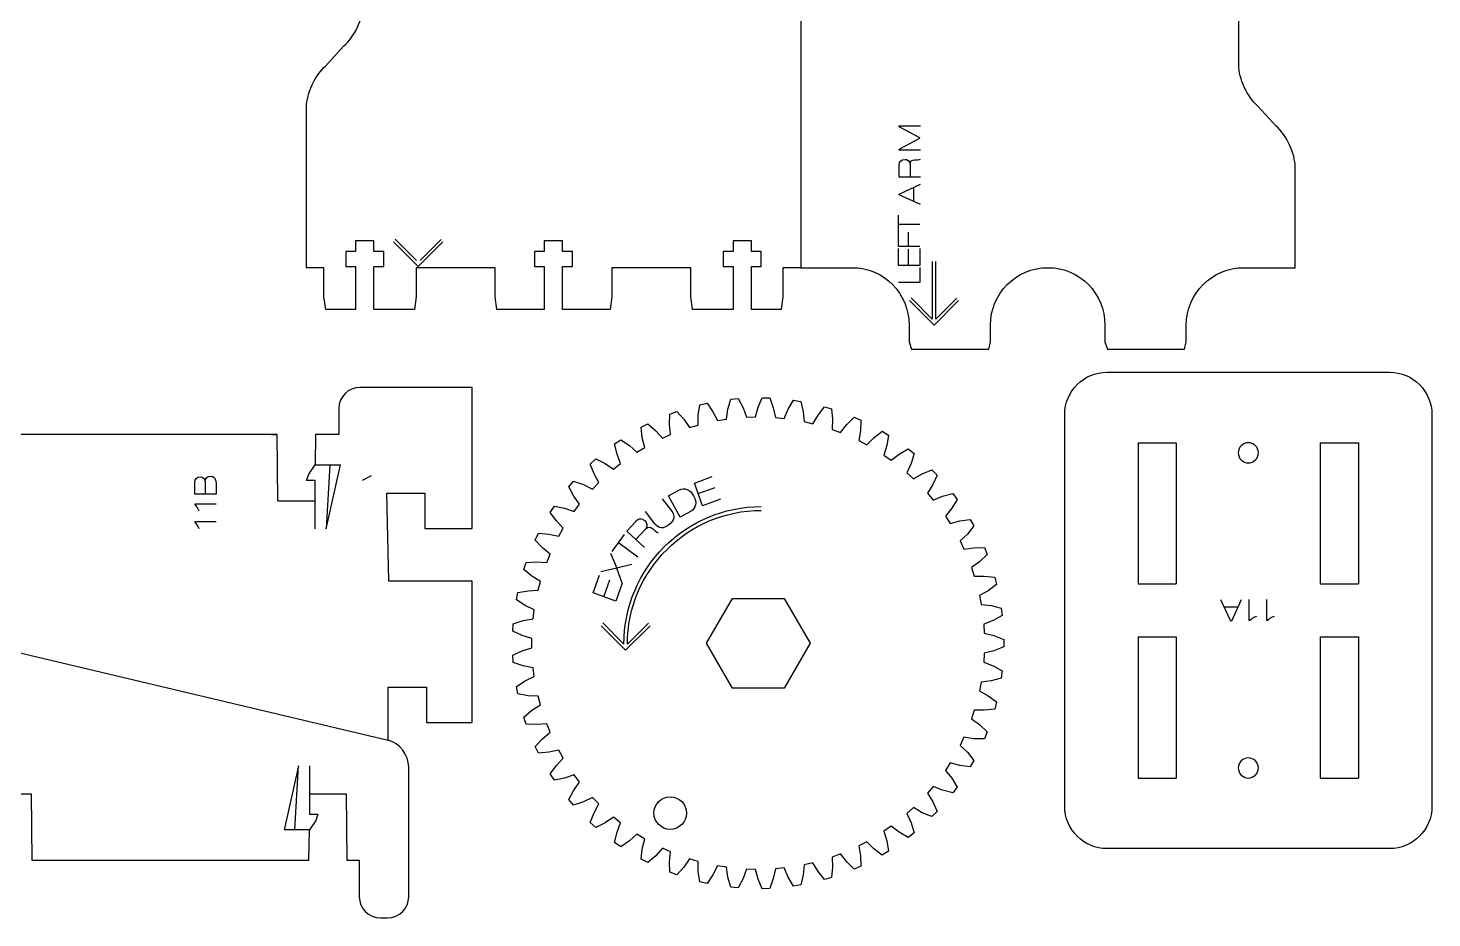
# Model space of a CAD drawing. Header units: millimetres. Extents: x -1146 to -38, y -868 to -122.
# Drawn here: x -254.6 to -55.8, y -439.2 to -313.1 of the extents above; entities that cross this region are included whole.
import ezdxf

# ---------------------------------------------------------------- set-up
doc = ezdxf.new("R2010")
doc.units = ezdxf.units.MM
doc.layers.add('CUTS', color=1, linetype='Continuous', true_color=0xff0000)
doc.layers.add('TEXT', color=5, linetype='Continuous', true_color=0x0000ff)

msp = doc.modelspace()

# ---------------------------------------------------------------- linework, layer by layer
at = {"layer": 'CUTS', "color": 1, "lineweight": 25, "true_color": 0xff0000}
for p, q in [((-101.83, -361.89), (-61.84, -361.89)), ((-191.72, -364.03), (-207.63, -364.03)), ((-191.72, -384.03), (-191.72, -364.03)), ((-55.84, -367.89), (-55.84, -423.37)), ((-219.35, -370.73), (-258.57, -370.73)), ((-220.15, -370.73), (-219.35, -370.73)), ((-219.25, -380.12), (-219.35, -370.73)), ((-97.44, -371.88), (-92.04, -371.88)), ((-97.44, -371.88), (-97.44, -391.88)), ((-92.04, -371.88), (-92.04, -391.88)), ((-71.64, -371.88), (-66.24, -371.88)), ((-71.64, -371.88), (-71.64, -391.88)), ((-66.24, -371.88), (-66.24, -391.88)), ((-203.83, -379.03), (-198.43, -379.03)), ((-203.52, -391.51), (-203.83, -379.03)), ((-198.43, -379.03), (-198.43, -384.03)), ((-198.43, -379.03), (-198.43, -384.03)), ((-219.25, -380.12), (-214.05, -380.12)), ((-198.43, -384.03), (-191.72, -384.03)), ((-198.43, -384.03), (-191.72, -384.03)), ((-314.43, -387.71), (-203.62, -414)), ((-191.72, -391.51), (-203.52, -391.51)), ((-191.72, -411.51), (-191.72, -391.51)), ((-97.44, -391.88), (-92.04, -391.88)), ((-71.64, -391.88), (-66.24, -391.88)), ((-97.44, -399.37), (-92.04, -399.37)), ((-97.44, -399.37), (-97.44, -419.37)), ((-92.04, -399.37), (-92.04, -419.37)), ((-71.64, -399.37), (-66.24, -399.37)), ((-71.64, -399.37), (-71.64, -419.37)), ((-66.24, -399.37), (-66.24, -419.37)), ((-203.62, -414), (-203.62, -406.51)), ((-203.62, -406.51), (-198.22, -406.51)), ((-198.22, -406.51), (-198.22, -411.51)), ((-198.22, -411.51), (-191.72, -411.51)), ((-97.44, -419.37), (-92.04, -419.37)), ((-71.64, -419.37), (-66.24, -419.37)), ((-259.39, -421.6), (-254.19, -421.6)), ((-254.19, -421.6), (-254.09, -430.99)), ((-214.77, -421.6), (-209.57, -421.6)), ((-209.57, -421.6), (-209.47, -430.99)), ((-214.87, -430.99), (-214.8, -426.7)), ((-254.09, -430.99), (-253.29, -430.99)), ((-254.09, -430.99), (-214.87, -430.99)), ((-209.47, -430.99), (-208.67, -430.99)), ((-209.47, -430.99), (-207.73, -430.99)), ((-207.73, -430.99), (-207.73, -436.19))]:
    msp.add_line(p, q, dxfattribs=at)
for points in [[(-145.2, -221.51), (-145.2, -347.08), (-137.92, -347.08)], [(-83.2, -318.36), (-83.2, -258.77)], [(-212.5, -318.54), (-209.9, -315.67)], [(-145.2, -347.12), (-147.73, -347.12), (-147.73, -351.19), (-147.98, -353.02), (-152.2, -353.02), (-152.2, -346.89), (-150.8, -346.89), (-150.8, -344.79), (-152.2, -344.79), (-152.2, -343.26), (-154.8, -343.26), (-154.8, -344.79), (-156.2, -344.79), (-156.2, -346.89), (-154.8, -346.89), (-154.8, -353.02), (-160.53, -353.02), (-160.78, -351.19), (-160.78, -347.12), (-171.95, -347.12), (-171.95, -351.19), (-172.2, -353.02), (-178.93, -353.02), (-178.93, -346.89), (-177.53, -346.89), (-177.53, -344.79), (-178.93, -344.79), (-178.93, -343.26), (-181.53, -343.26), (-181.53, -344.79), (-182.93, -344.79), (-182.93, -346.89), (-181.53, -346.89), (-181.53, -353.02), (-188.25, -353.02), (-188.5, -351.19), (-188.5, -347.12), (-199.68, -347.12), (-199.68, -351.19), (-199.93, -353.02), (-205.65, -353.02), (-205.65, -346.89), (-204.25, -346.89), (-204.25, -344.79), (-205.65, -344.79), (-205.65, -343.26), (-208.25, -343.26), (-208.25, -344.79), (-209.65, -344.79), (-209.65, -346.89), (-208.25, -346.89), (-208.25, -353.02), (-212.48, -353.02), (-212.73, -351.19), (-212.73, -347.12), (-215.2, -347.12), (-215.2, -324.35)], [(-77.9, -327.04), (-80.49, -324.18)], [(-82.47, -347.08), (-75.2, -347.08), (-75.2, -332.85)], [(-129.87, -355.23), (-129.87, -357.6), (-129.52, -358.63), (-118.6, -358.63), (-118.35, -357.6), (-118.35, -355.23)], [(-102.15, -355.23), (-102.15, -357.6), (-101.8, -358.63), (-90.87, -358.63), (-90.62, -357.6), (-90.62, -355.23)], [(-116.48, -399.75), (-116.48, -400.8), (-117.85, -401.35), (-119.23, -401.69), (-119.31, -402.96), (-117.99, -403.48), (-116.69, -404.2), (-116.83, -405.24), (-118.26, -405.61), (-119.67, -405.77), (-119.92, -407.03), (-118.67, -407.71), (-117.48, -408.58), (-117.75, -409.6), (-119.22, -409.78), (-120.64, -409.76), (-121.04, -410.98), (-119.89, -411.81), (-118.82, -412.83), (-119.21, -413.81), (-120.69, -413.8), (-122.1, -413.6), (-122.66, -414.75), (-121.62, -415.73), (-120.69, -416.88), (-121.21, -417.8), (-122.68, -417.6), (-124.04, -417.22), (-124.74, -418.29), (-123.84, -419.39), (-123.06, -420.65), (-123.7, -421.49), (-125.13, -421.11), (-126.44, -420.56), (-127.26, -421.53), (-126.51, -422.74), (-125.9, -424.09), (-126.64, -424.84), (-128, -424.28), (-129.23, -423.57), (-130.18, -424.42), (-129.59, -425.72), (-129.16, -427.13), (-129.98, -427.79), (-131.26, -427.05), (-132.39, -426.19), (-133.44, -426.92), (-133.02, -428.28), (-132.77, -429.74), (-133.67, -430.28), (-134.85, -429.39), (-135.86, -428.39), (-137, -428.98), (-136.75, -430.38), (-136.69, -431.86), (-137.66, -432.28), (-138.71, -431.25), (-139.58, -430.12), (-140.78, -430.57), (-140.72, -431.99), (-140.85, -433.46), (-141.86, -433.76), (-142.77, -432.6), (-143.5, -431.37), (-144.74, -431.66), (-144.86, -433.07), (-145.18, -434.52), (-146.22, -434.69), (-146.98, -433.41), (-147.54, -432.11), (-148.81, -432.23), (-149.11, -433.62), (-149.61, -435.01), (-150.66, -435.05), (-151.25, -433.69), (-151.64, -432.32), (-152.91, -432.28), (-153.39, -433.62), (-154.06, -434.94), (-155.11, -434.84), (-155.52, -433.41), (-155.73, -432.01), (-156.99, -431.8), (-157.64, -433.07), (-158.47, -434.29), (-159.5, -434.06), (-159.72, -432.6), (-159.75, -431.18), (-160.98, -430.81), (-161.78, -431.99), (-162.76, -433.09), (-163.75, -432.73), (-163.79, -431.25), (-163.64, -429.83), (-164.8, -429.32), (-165.75, -430.38), (-166.87, -431.35), (-167.8, -430.86), (-167.65, -429.39), (-167.31, -428.01), (-168.41, -427.34), (-169.48, -428.28), (-170.71, -429.1), (-171.58, -428.49), (-171.23, -427.05), (-170.73, -425.73), (-171.73, -424.93), (-172.91, -425.72), (-174.24, -426.37), (-175.02, -425.66), (-174.49, -424.28), (-173.82, -423.02), (-174.71, -422.11), (-175.98, -422.74), (-177.39, -423.22), (-178.07, -422.41), (-177.37, -421.11), (-176.55, -419.95), (-177.31, -418.93), (-178.65, -419.39), (-180.1, -419.69), (-180.68, -418.8), (-179.82, -417.6), (-178.86, -416.56), (-179.48, -415.44), (-180.87, -415.73), (-182.35, -415.84), (-182.81, -414.89), (-181.8, -413.8), (-180.71, -412.89), (-181.19, -411.71), (-182.61, -411.81), (-184.09, -411.73), (-184.42, -410.73), (-183.28, -409.78), (-182.08, -409.02), (-182.41, -407.78), (-183.83, -407.71), (-185.28, -407.44), (-185.48, -406.4), (-184.23, -405.61), (-182.95, -405.01), (-183.11, -403.74), (-184.51, -403.48), (-185.92, -403.03), (-185.99, -401.97), (-184.65, -401.35), (-183.29, -400.91), (-183.29, -399.63), (-184.65, -399.2), (-185.99, -398.57), (-185.92, -397.52), (-184.51, -397.06), (-183.11, -396.81), (-182.95, -395.54), (-184.23, -394.94), (-185.48, -394.14), (-185.28, -393.11), (-183.83, -392.84), (-182.41, -392.76), (-182.08, -391.53), (-183.28, -390.77), (-184.42, -389.82), (-184.09, -388.82), (-182.61, -388.73), (-181.19, -388.84), (-180.71, -387.66), (-181.8, -386.75), (-182.81, -385.66), (-182.35, -384.71), (-180.87, -384.82), (-179.48, -385.11), (-178.86, -383.99), (-179.82, -382.95), (-180.68, -381.75), (-180.1, -380.86), (-178.65, -381.16), (-177.31, -381.62), (-176.55, -380.6), (-177.37, -379.44), (-178.07, -378.13), (-177.39, -377.33), (-175.98, -377.81), (-174.71, -378.44), (-173.82, -377.52), (-174.49, -376.27), (-175.02, -374.89), (-174.24, -374.18), (-172.91, -374.83), (-171.73, -375.62), (-170.73, -374.82), (-171.23, -373.5), (-171.58, -372.05), (-170.71, -371.45), (-169.48, -372.27), (-168.41, -373.2), (-167.31, -372.54), (-167.65, -371.16), (-167.8, -369.69), (-166.87, -369.2), (-165.75, -370.17), (-164.8, -371.23), (-163.64, -370.71), (-163.79, -369.3), (-163.75, -367.82), (-162.76, -367.46), (-161.78, -368.56), (-160.98, -369.74), (-159.75, -369.37), (-159.72, -367.95), (-159.5, -366.49), (-158.47, -366.25), (-157.64, -367.48), (-156.99, -368.74), (-155.73, -368.54), (-155.52, -367.13), (-155.11, -365.71), (-154.06, -365.61), (-153.39, -366.93), (-152.91, -368.27), (-151.64, -368.23), (-151.25, -366.86), (-150.66, -365.5), (-149.61, -365.53), (-149.11, -366.93), (-148.81, -368.32), (-147.54, -368.44), (-146.98, -367.13), (-146.22, -365.86), (-145.18, -366.03), (-144.86, -367.48), (-144.74, -368.89), (-143.5, -369.18), (-142.77, -367.95), (-141.86, -366.79), (-140.85, -367.09), (-140.72, -368.56), (-140.78, -369.98), (-139.58, -370.42), (-138.71, -369.3), (-137.66, -368.26), (-136.69, -368.69), (-136.75, -370.17), (-137, -371.57), (-135.86, -372.16), (-134.85, -371.16), (-133.67, -370.26), (-132.77, -370.81), (-133.02, -372.27), (-133.44, -373.63), (-132.39, -374.36), (-131.26, -373.5), (-129.98, -372.76), (-129.16, -373.42), (-129.59, -374.83), (-130.18, -376.12), (-129.23, -376.98), (-128, -376.27), (-126.64, -375.7), (-125.9, -376.46), (-126.51, -377.81), (-127.26, -379.02), (-126.44, -379.99), (-125.13, -379.44), (-123.7, -379.05), (-123.06, -379.9), (-123.84, -381.16), (-124.74, -382.26), (-124.04, -383.33), (-122.68, -382.95), (-121.21, -382.75), (-120.69, -383.67), (-121.62, -384.82), (-122.66, -385.79), (-122.1, -386.95), (-120.69, -386.75), (-119.21, -386.74), (-118.82, -387.71), (-119.89, -388.73), (-121.04, -389.57), (-120.64, -390.78), (-119.22, -390.77), (-117.75, -390.94), (-117.48, -391.96), (-118.67, -392.84), (-119.92, -393.52), (-119.67, -394.78), (-118.26, -394.94), (-116.83, -395.3), (-116.69, -396.35), (-117.99, -397.06), (-119.31, -397.58), (-119.23, -398.86), (-117.85, -399.2), (-116.48, -399.75)], [(-210.63, -367.03), (-210.63, -370.73), (-213.95, -370.73), (-213.98, -375.02)], [(-107.83, -423.37), (-107.83, -367.88)], [(-213.98, -384.06), (-213.98, -377.22), (-215.18, -377.22), (-214.89, -376.34), (-213.98, -375.02), (-211.92, -375.02), (-212.42, -384.06), (-210.41, -375.02)], [(-211.92, -375.02), (-210.41, -375.02)], [(-206.04, -376.56), (-207.32, -377.21)], [(-154.9, -406.62), (-158.56, -400.27), (-154.9, -393.92), (-147.57, -393.92), (-143.9, -400.27), (-147.57, -406.62), (-154.9, -406.62), (-154.9, -406.62)], [(-214.8, -417.66), (-214.8, -424.5), (-213.6, -424.5), (-213.88, -425.38), (-214.8, -426.7), (-216.85, -426.7), (-216.35, -417.66), (-218.37, -426.7)], [(-200.73, -421.28), (-200.73, -417.8)], [(-216.85, -426.7), (-218.37, -426.7)], [(-200.73, -427.99), (-200.73, -427.28)], [(-61.84, -429.37), (-101.83, -429.37)], [(-200.73, -436.19), (-200.73, -435.49)], [(-204.73, -439.19), (-203.73, -439.19)]]:
    msp.add_lwpolyline(points, dxfattribs=at)
for points in [[(-209.9, -315.67), (-208.42, -314.42), (-207.2, -311.81), (-207.2, -309.86)], [(-215.2, -324.35), (-215.2, -322.41), (-213.98, -319.79), (-212.5, -318.54)], [(-80.49, -324.18), (-81.98, -322.92), (-83.2, -320.31), (-83.2, -318.36)], [(-75.2, -332.85), (-75.2, -330.91), (-76.41, -328.29), (-77.9, -327.04)], [(-137.92, -347.08), (-133.42, -347.08), (-129.87, -350.73), (-129.87, -355.23)], [(-118.35, -355.23), (-118.35, -350.73), (-114.7, -347.08), (-110.2, -347.08)], [(-110.2, -347.08), (-105.7, -347.08), (-102.15, -350.73), (-102.15, -355.23)], [(-90.62, -355.23), (-90.62, -350.73), (-86.97, -347.08), (-82.47, -347.08)], [(-107.83, -367.88), (-107.83, -364.57), (-105.15, -361.89), (-101.83, -361.89)], [(-61.84, -361.89), (-58.53, -361.89), (-55.84, -364.57), (-55.84, -367.89)], [(-207.63, -364.03), (-209.27, -364.03), (-210.63, -365.38), (-210.63, -367.03)], [(-81.84, -371.88), (-82.62, -371.88), (-83.26, -372.52), (-83.26, -373.31)], [(-83.26, -373.31), (-83.26, -374.1), (-82.62, -374.73), (-81.84, -374.73)], [(-80.41, -373.31), (-80.41, -372.52), (-81.05, -371.88), (-81.84, -371.88)], [(-81.84, -374.73), (-81.05, -374.73), (-80.41, -374.1), (-80.41, -373.31)], [(-200.73, -417.8), (-200.73, -416.15), (-202.03, -414.44), (-203.62, -414)], [(-81.84, -416.52), (-82.62, -416.52), (-83.26, -417.16), (-83.26, -417.95)], [(-80.41, -417.95), (-80.41, -417.16), (-81.05, -416.52), (-81.84, -416.52)], [(-83.26, -417.95), (-83.26, -418.73), (-82.62, -419.37), (-81.84, -419.37)], [(-81.84, -419.37), (-81.05, -419.37), (-80.41, -418.73), (-80.41, -417.95)], [(-200.73, -427.28), (-200.73, -425.63), (-200.73, -422.93), (-200.73, -421.28)], [(-166.01, -424.34), (-166.01, -423.07), (-164.97, -422.03), (-163.7, -422.03)], [(-163.7, -422.03), (-162.43, -422.03), (-161.4, -423.07), (-161.4, -424.34)], [(-101.83, -429.37), (-105.15, -429.37), (-107.83, -426.68), (-107.83, -423.37)], [(-55.84, -423.37), (-55.84, -426.68), (-58.52, -429.37), (-61.84, -429.37)], [(-163.7, -426.64), (-164.97, -426.64), (-166.01, -425.61), (-166.01, -424.34)], [(-161.4, -424.34), (-161.4, -425.61), (-162.43, -426.64), (-163.7, -426.64)], [(-200.73, -435.49), (-200.73, -433.84), (-200.73, -429.64), (-200.73, -427.99)], [(-207.73, -436.19), (-207.73, -437.84), (-206.38, -439.19), (-204.73, -439.19)], [(-203.73, -439.19), (-202.08, -439.19), (-200.73, -437.84), (-200.73, -436.19)]]:
    msp.add_open_spline(points, degree=3, dxfattribs=at)
at = {"layer": 'TEXT', "color": 5, "lineweight": 25, "true_color": 0x0000ff}
for points in [[(-128.25, -330.44), (-131.27, -330.44), (-131.27, -330.3), (-128.34, -328.72), (-128.34, -328.71), (-131.27, -327.13), (-131.27, -326.99), (-128.25, -326.99)], [(-128.25, -334.24), (-131.27, -334.24), (-131.27, -332.58)], [(-129.73, -332.46), (-129.72, -332.46), (-129.71, -334.24)], [(-128.25, -338.15), (-131.27, -336.76), (-131.27, -336.65), (-128.25, -335.26)], [(-129.25, -335.72), (-129.25, -337.69)], [(-131.38, -342.28), (-131.38, -339.66)], [(-128.33, -340.96), (-131.38, -340.96)], [(-195.91, -343.44), (-199.38, -346.91), (-202.86, -343.44)], [(-199.63, -346.06), (-202.63, -343.05)], [(-196.14, -343.07), (-199.13, -346.06)], [(-128.33, -344.09), (-131.38, -344.09), (-131.38, -341.95)], [(-129.96, -344.09), (-129.96, -342.07)], [(-128.33, -344.36), (-128.33, -346.75), (-131.38, -346.75), (-131.38, -344.38)], [(-129.96, -346.75), (-129.96, -344.48)], [(-128.33, -347.05), (-128.33, -349.19), (-131.38, -349.19)], [(-126.59, -346.2), (-126.59, -354.37), (-129.59, -351.37)], [(-123.1, -351.38), (-126.09, -354.37), (-126.09, -346.2)], [(-122.86, -351.75), (-126.34, -355.23), (-129.81, -351.75)], [(-231.01, -379.15), (-231.01, -377.51)], [(-227.99, -377.62), (-227.99, -379.15), (-231.01, -379.15), (-231.01, -379.15)], [(-229.57, -377.36), (-229.57, -379.15)], [(-229.57, -377.36), (-229.56, -377.36)], [(-156.57, -379.88), (-159.11, -380.8), (-160.28, -377.59), (-157.78, -376.67)], [(-163.92, -379.4), (-162.46, -378.6)], [(-160.82, -381.61), (-162.29, -382.41), (-163.92, -379.4), (-163.92, -379.4)], [(-159.73, -379.08), (-157.33, -378.21)], [(-230.98, -380.64), (-230.98, -380.53), (-228.01, -380.53)], [(-165.87, -383.36), (-167.19, -381.64)], [(-164.83, -379.82), (-163.51, -381.54)], [(-230.98, -383.14), (-230.98, -383.03), (-228.01, -383.03)], [(-167.34, -386.72), (-169.86, -384.41), (-168.58, -383.02)], [(-171.92, -387.27), (-170.17, -384.89)], [(-167.21, -384.11), (-167.2, -384.12), (-168.56, -385.6)], [(-172.14, -387.5), (-171.27, -389.66)], [(-168.28, -388.1), (-171.04, -386.07)], [(-169.12, -389.12), (-171.27, -389.66)], [(-170.48, -391.78), (-171.39, -394.32), (-174.61, -393.16), (-173.71, -390.65)], [(-170.48, -391.78), (-171.27, -389.66), (-173.51, -390.17)], [(-173.11, -393.7), (-172.25, -391.29)], [(-82.83, -394.12), (-84.22, -397.14), (-84.33, -397.14), (-85.72, -394.12)], [(-85.26, -395.11), (-83.29, -395.11)], [(-81.6, -397.06), (-81.71, -397.06), (-81.71, -394.08)], [(-79.1, -397.06), (-79.21, -397.06), (-79.21, -394.08)], [(-173.26, -397.41), (-170.26, -400.41)], [(-166.77, -397.42), (-169.76, -400.41)], [(-166.54, -397.8), (-170.01, -401.27), (-173.49, -397.8)]]:
    msp.add_lwpolyline(points, dxfattribs=at)
for points in [[(-131.27, -332.58), (-131.27, -331.97), (-130.99, -331.74), (-130.45, -331.74)], [(-130.45, -331.74), (-130.16, -331.74), (-129.76, -331.94), (-129.73, -332.46)], [(-129.72, -332.46), (-129.72, -332), (-129.5, -331.8), (-129.08, -331.8)], [(-129.08, -331.8), (-128.97, -331.8), (-128.37, -331.79), (-128.25, -331.73)], [(-231.01, -377.51), (-231.01, -377.03), (-230.75, -376.69), (-230.26, -376.69)], [(-230.26, -376.69), (-229.9, -376.69), (-229.56, -377.01), (-229.57, -377.36)], [(-229.56, -377.36), (-229.55, -376.97), (-229.33, -376.6), (-228.81, -376.6)], [(-228.81, -376.6), (-228.45, -376.6), (-227.99, -376.82), (-227.99, -377.62)], [(-162.46, -378.6), (-161.63, -378.15), (-160.87, -378.53), (-160.38, -379.42)], [(-160.38, -379.42), (-159.9, -380.32), (-159.99, -381.16), (-160.82, -381.61)], [(-230.42, -381.58), (-230.54, -381.12), (-230.78, -380.82), (-230.98, -380.64)], [(-170.26, -400.41), (-170.26, -389.67), (-161.55, -380.92), (-150.8, -380.92)], [(-169.76, -400.41), (-169.76, -389.97), (-161.24, -381.47), (-150.8, -381.47)], [(-163.51, -381.54), (-162.97, -382.25), (-163.09, -382.9), (-163.88, -383.5)], [(-230.42, -384.08), (-230.54, -383.62), (-230.78, -383.32), (-230.98, -383.14)], [(-168.58, -383.02), (-168.12, -382.52), (-167.7, -382.55), (-167.25, -382.96)], [(-167.25, -382.96), (-167.01, -383.18), (-166.83, -383.65), (-167.21, -384.11)], [(-163.88, -383.5), (-164.67, -384.11), (-165.33, -384.06), (-165.87, -383.36)], [(-167.2, -384.12), (-166.84, -383.74), (-166.51, -383.73), (-166.16, -384.05)], [(-166.16, -384.05), (-166.07, -384.13), (-165.56, -384.59), (-165.41, -384.63)], [(-80.66, -396.5), (-81.12, -396.61), (-81.42, -396.85), (-81.6, -397.06)], [(-78.16, -396.5), (-78.62, -396.61), (-78.92, -396.85), (-79.1, -397.06)]]:
    msp.add_open_spline(points, degree=3, dxfattribs=at)

doc.saveas('drawing.dxf')
